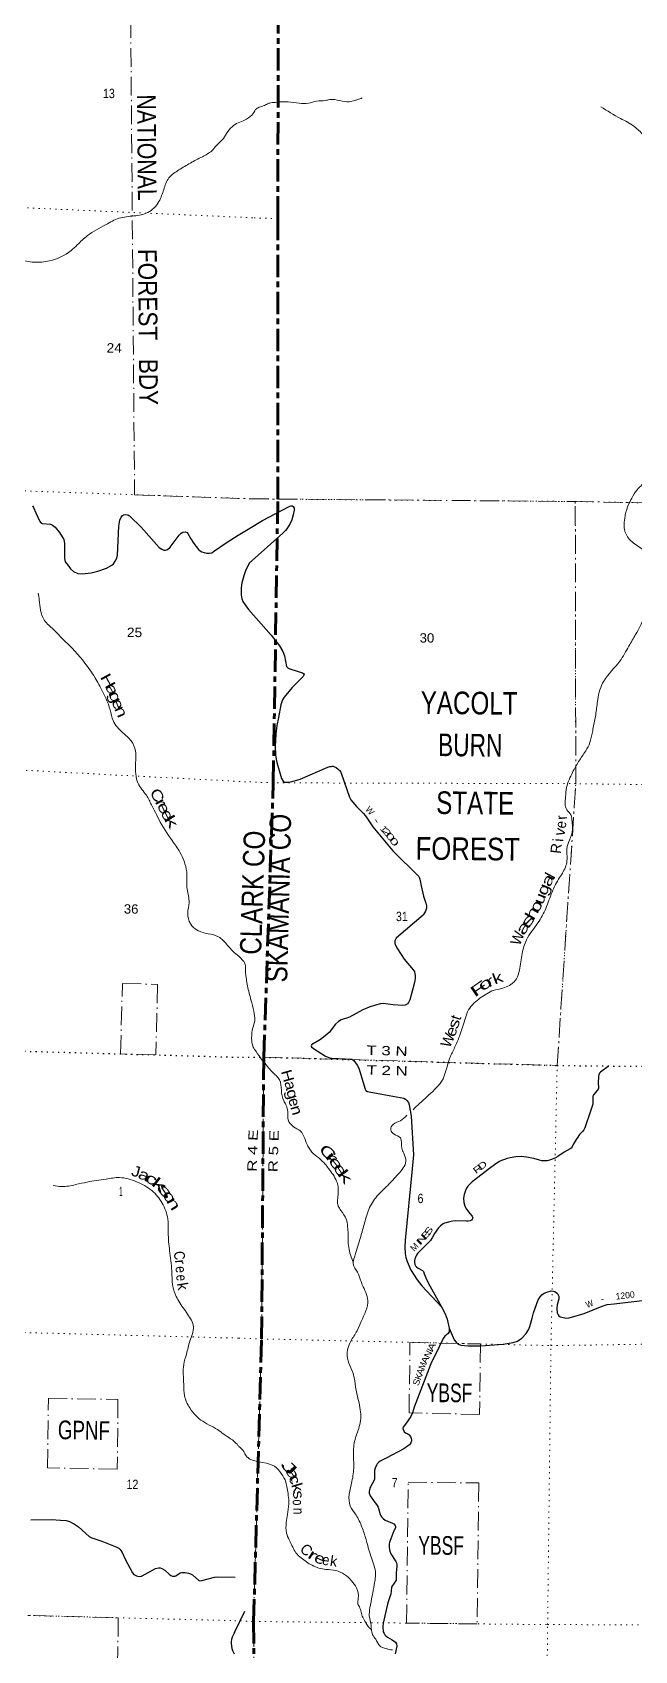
# Model space of a CAD drawing. Header units: feet. Extents: x -481249 to -254670, y -730376 to -544252.
# Drawn here: x -323803 to -312532, y -669920 to -639607 of the extents above; entities that cross this region are included whole.
import ezdxf
from ezdxf.enums import TextEntityAlignment as Align

# ---------------------------------------------------------------- set-up
doc = ezdxf.new("R2010")
doc.units = ezdxf.units.FT
doc.header["$LTSCALE"] = 70
for name, pattern in [('DOT_DASHED', [7.7, 5, -1.2, 0.3, -1.2]), ('DOTTED', [1.5, 0.3, -1.2]), ('LONG_DASH_SHORT_DASH', [9.9, 6, -1.2, 1.5, -1.2])]:
    doc.linetypes.add(name, pattern=pattern)
for name, color, linetype, lineweight in [('11', 7, 'LONG_DASH_SHORT_DASH', 60), ('29', 7, 'Continuous', 25), ('39', 7, 'Continuous', 13), ('41', 7, 'Continuous', 13), ('44', 7, 'DOT_DASHED', 13), ('6', 7, 'DOTTED', 25), ('7', 7, 'DOTTED', 13)]:
    doc.layers.add(name, color=color, linetype=linetype, lineweight=lineweight)
doc.layers.add('12', color=7, linetype='Continuous')
doc.layers.add('30', color=7, linetype='Continuous')

msp = doc.modelspace()

# ---------------------------------------------------------------- linework, layer by layer
at = {"layer": '11'}
msp.add_lwpolyline([(-319641.43, -683962.72), (-319626.52, -679952.84), (-319631.01, -674639.32), (-319662.13, -669373.55), (-319514.74, -664080.04), (-319471.65, -658803.22), (-319294.19, -653664.43), (-319210.59, -648350.04), (-319207.82, -643094.74), (-319203.18, -638320.79)], dxfattribs=at)
at = {"layer": '29'}
msp.add_line((-320019.92, -669580.97), (-319827.87, -669183), dxfattribs=at)
for points in [[(-323803.75, -648477.95), (-323783.26, -648504.07), (-323736.31, -648608.15), (-323666.78, -648766.02), (-323645.41, -648791.68), (-323618.18, -648807.95), (-323463.75, -648821.61), (-323426.13, -648837.44), (-323376.12, -648877.21), (-323296.6, -648973.42), (-323217.12, -649103.96), (-323199.8, -649179.77), (-323202.74, -649461.18), (-323191.25, -649521.9), (-323133.55, -649592.47), (-323092.94, -649654.48), (-323030.96, -649707.94), (-322951.9, -649742.92), (-322872.81, -649750.7), (-322700.69, -649727.98), (-322575.74, -649697.24), (-322413.31, -649641.65), (-322316.25, -649584.52), (-322286.14, -649563.6), (-322250.88, -649513.35), (-322219.89, -649458.83), (-322207.89, -649399.16), (-322186.21, -648858.53), (-322165.39, -648743.56), (-322142.95, -648686.9), (-322115.57, -648654.06), (-322095.93, -648641.99), (-322054.26, -648636.64), (-322014.72, -648644.13), (-321985.23, -648659.76), (-321765.11, -648876.47), (-321429.13, -649253.55), (-321382.59, -649288.23), (-321344.71, -649303.8), (-321311.58, -649304.87), (-321276.32, -649290.97), (-321225.19, -649248.58), (-321055.74, -649022.86), (-321016.65, -648986.26), (-320989.93, -648970.22), (-320935.97, -648960.1), (-320907.65, -648973.43), (-320891.62, -648995.88), (-320836.44, -649091.21), (-320780.49, -649184.05), (-320695, -649290.97), (-320660.81, -649320.9), (-320630.96, -649335.58), (-320545.4, -649359.39), (-320489.83, -649363.67), (-320444.67, -649352.88), (-320410.75, -649333.73), (-320159.4, -649154.49), (-319949.95, -649028.12), (-319735.37, -648895.86)], [(-319735.37, -648895.86), (-319498, -648748.94), (-318998.37, -648485.55), (-318965.21, -648474), (-318938.07, -648473.95), (-318919.49, -648489.54), (-318905.61, -648520.36), (-318905.22, -648556.12), (-318919.52, -648641.02), (-318947.35, -648736.15), (-318980.06, -648806.09), (-319037.8, -648905.54), (-319065.63, -648940.35), (-319113.26, -648988.02), (-319744.34, -649547.63)], [(-319744.34, -649547.63), (-319812.34, -649690.83), (-319847.92, -649788.74), (-319882.87, -649919.63), (-319892.92, -650013.99), (-319897.83, -650142.02), (-319883.93, -650220.06), (-319862.56, -650269.25), (-319809.13, -650350.5), (-319756.32, -650418.44)], [(-319756.32, -650418.44), (-319334.5, -650896.06), (-319180.42, -651097.15), (-319114.1, -651205.85), (-319087.66, -651282.78), (-319047.36, -651486.54), (-319013.44, -651517.14), (-318968.48, -651537.22), (-318749.06, -651600.67), (-318729.88, -651615.22), (-318718.91, -651635.48), (-318721.23, -651649.4), (-318733.43, -651673.2), (-318939.46, -651878.77), (-319091.14, -652061.26), (-319120.13, -652111.23), (-319153.75, -652202.81), (-319199.16, -652443.2), (-319227.97, -652590.31), (-319245.54, -652754.22), (-319258.12, -652984.77), (-319253.48, -653137.92), (-319243.04, -653222.61), (-319229.49, -653281.66), (-319138.68, -653582.27), (-319108.45, -653632.26), (-319087.66, -653649.56), (-319038.95, -653654.2), (-319001.85, -653651.88), (-318944.19, -653639.68), (-318790.51, -653592.66), (-318273.18, -653371.31), (-318251.87, -653363.87), (-318234.2, -653359.52), (-318214.19, -653356.9), (-318194.77, -653354.88), (-318176.5, -653355.16), (-318162.3, -653357.2), (-318147.51, -653361.55), (-318132.7, -653367.93), (-318118.52, -653376.05), (-318071.85, -653412.89), (-318055.62, -653431.45), (-318029.05, -653467.51), (-318021.69, -653481.63), (-317865.45, -653932.67), (-317839.94, -653984.88), (-317808.63, -654028.97), (-317735.28, -654110.31), (-317612.93, -654234.01), (-317569.42, -654284.07), (-317428.41, -654487.07), (-317057.29, -654936.07), (-316572.73, -655418.86), (-316563.5, -655432.5), (-316549.59, -655469.62), (-316529.33, -655596.6), (-316484.29, -655788.42), (-316440.58, -655917.46), (-316428.97, -655970.56), (-316428.99, -656010.28), (-316447.54, -656065.97), (-316480.01, -656128.62), (-316490.45, -656143.7), (-316524.68, -656175.76), (-316943.27, -656530.59), (-316994.53, -656572.98), (-317021.55, -656624.02), (-317016.91, -656672.75), (-316981.34, -656755.73), (-316901.23, -656880.46)], [(-316901.23, -656880.46), (-316844.61, -656968.61), (-316673.43, -657168.59), (-316653.95, -657200.65), (-316644.67, -657237.78), (-316637.71, -657279.54), (-316639.57, -657327.98), (-316649.31, -657404.85), (-316736.44, -657727.49), (-316760.63, -657776.11), (-316783.82, -657803.95), (-316823.25, -657829.48), (-316869.62, -657833.28), (-317051.92, -657825.27), (-317237.74, -657799.1), (-317287.09, -657801.63), (-317380.87, -657826.44), (-317500.46, -657866.6), (-317617.93, -657916.79), (-317866.18, -658050.85), (-318022.08, -658105.81), (-318072.14, -658136.93), (-318128.41, -658182.44), (-318250.9, -658338.68), (-318322.62, -658403.77), (-318408.87, -658471.71), (-318581.97, -658570.18), (-318585.84, -658590.57), (-318581.2, -658611.45), (-318541.7, -658639.63), (-318319.13, -658783.16), (-318253.45, -658811.42), (-318207.81, -658822.61), (-317827.05, -658841.51), (-317785.72, -658864.37), (-317753.25, -658906.14), (-317725.42, -658950.23), (-317695.21, -659012.15), (-317577.18, -659400.71), (-317559.6, -659427.07), (-317531.77, -659445.63), (-317502.42, -659455.27), (-317262.75, -659493.23), (-316851.72, -659572.9), (-316819.78, -659591.82), (-316791.94, -659615.02), (-316766.43, -659649.83), (-316750.66, -659694.44), (-316714.27, -659910.01), (-316667.26, -660630.81), (-316696.34, -660894.31), (-316824.14, -662230.43), (-316831.65, -662359.98), (-316826.84, -662482.78), (-316815.41, -662557.21), (-316796.58, -662610.65), (-316727, -662777.72), (-316601.77, -662972.64), (-316513.2, -663083.77), (-316144.9, -663477.31)], [(-313024.12, -658976.42), (-313144.14, -659066.95), (-313169.17, -659086.16), (-313187.29, -659104.28), (-313203.28, -659132.01), (-313208.08, -659160.79), (-313212.35, -659288.75), (-313208.61, -659368.74), (-313209.67, -659385.8), (-313216.61, -659403.91), (-313233.12, -659428.45), (-313301.87, -659506.28), (-313308.26, -659518.02), (-313311.45, -659535.09), (-313314.66, -659578.79), (-313314.65, -659682.24), (-313318.93, -659702.48), (-313357.29, -659813.38), (-313466, -660125.84), (-313485.19, -660163.14), (-313509.7, -660196.22), (-313561.93, -660252.71), (-313596.57, -660298.58), (-313625.87, -660342.28), (-313681.29, -660440.39), (-313702.08, -660479.86), (-313721.27, -660506.52), (-313740.98, -660521.43), (-313851.82, -660581.14), (-313965.87, -660661.14), (-314013.82, -660687.77), (-314084.18, -660718.72), (-314125.74, -660733.65), (-314167.29, -660743.22), (-314222.73, -660746.45), (-314247.77, -660746.45), (-314269.61, -660743.22), (-314312.78, -660732.58), (-314418.82, -660700.57), (-314456.66, -660692.06), (-314552.58, -660675), (-314606.94, -660667.54), (-314657.55, -660666.45), (-314754.56, -660670.73), (-314862.18, -660687.77), (-314914.43, -660700.59), (-314968.78, -660717.65), (-315022.07, -660738.98), (-315062.55, -660760.29), (-315110, -660789.09), (-315220.29, -660871.18), (-315574.13, -661139.9), (-315651.43, -661216.69), (-315679.14, -661255.08), (-315697.76, -661297.72), (-315723.9, -661376.64), (-315731.86, -661442.74), (-315726.04, -661528.06), (-315706.29, -661592.02), (-315677.01, -661647.49), (-315616.76, -661732.78)], [(-315616.76, -661732.78), (-315573.63, -661779.7), (-315562.45, -661809.56), (-315563.51, -661825.55), (-315569.37, -661839.42), (-315584.83, -661857.54), (-315607.74, -661869.28), (-315646.65, -661872.47), (-315680.21, -661873.54), (-315886.45, -661870.34), (-315931.74, -661873.54), (-315993.57, -661885.27), (-316059.63, -661903.4), (-316088.43, -661914.06), (-316116.14, -661927.92), (-316141.72, -661944.98), (-316166.21, -661963.11), (-316199.27, -661997.23), (-316275.03, -662104.73), (-316319.69, -662189.18), (-316354.34, -662240.36), (-316409.21, -662295.81), (-316592.53, -662483.49), (-316614.93, -662512.27), (-316629.31, -662536.8), (-316647.95, -662585.86), (-316651.17, -662611.44), (-316651.7, -662643.43), (-316643.69, -662683.96), (-316629.86, -662710.61), (-316615.46, -662729.81), (-316584, -662756.47), (-316498.74, -662799.12), (-316482.78, -662816.18), (-316468.9, -662858.84), (-316422, -662982.53), (-316362.32, -663084.9), (-316144.9, -663477.31), (-316076.69, -663613.81), (-316039.41, -663709.77), (-316003.17, -663880.38), (-316001.04, -663918.77), (-316004.21, -663946.5), (-316020.22, -663976.35), (-316085.21, -664031.81), (-316116.14, -664072.32), (-316187.53, -664228.02)], [(-314450.22, -663694.71), (-314423.52, -663591.85), (-314334.87, -663350.35), (-314302.28, -663294.01), (-314269.81, -663252.24), (-314226.91, -663223.24), (-314172.52, -663203.44), (-314093.55, -663182.63), (-314048.33, -663186.12), (-314023.8, -663192.31), (-313977.59, -663229.04), (-313948, -663282.97), (-313948.6, -663327.66), (-313982.37, -663444.12), (-313990.35, -663513.29), (-313982.25, -663590.38), (-313962.69, -663631.79), (-313950.92, -663647.88), (-313926.43, -663667.62), (-313838.44, -663688.48), (-313797.86, -663689.64), (-313756.1, -663683.99), (-313475.22, -663605.1), (-313140.58, -663465.87), (-313046.44, -663439.04), (-312916.77, -663421.17), (-312228.68, -663339.68)], [(-316003.17, -663880.38), (-315928.08, -664057.11), (-315907.17, -664096.87), (-315870.06, -664143.27), (-315828.31, -664178.08), (-315781.93, -664198.96), (-315647.42, -664210.57), (-315415.5, -664210.57), (-314992.67, -664178.12), (-314803.23, -664147.92), (-314724.37, -664120.07), (-314642.7, -664065.45), (-314562.03, -663980.85), (-314520.28, -663911.24), (-314490.56, -663850.09), (-314450.22, -663694.71)], [(-316187.53, -664228.02), (-316344.22, -664550.04), (-316655.43, -665360.46), (-316689.53, -665467.09), (-316719.38, -665531.07), (-316821.69, -665676.09), (-316864.32, -665731.54), (-316870.18, -665745.41), (-316868.59, -665761.4), (-316853.67, -665804.05), (-316845.67, -665821.12), (-316821.69, -665838.17), (-316774.26, -665859.51), (-316753.48, -665876.56), (-316726.3, -665911.76), (-316710.85, -665949.07), (-316707.12, -665968.27), (-316709.25, -665991.73), (-316719.38, -666025.85), (-316732.69, -666047.18), (-316746.55, -666064.24), (-316779.59, -666091.97), (-316851.54, -666136.75), (-317184.06, -666311.63), (-317294.91, -666371.34), (-317318.36, -666389.47), (-317337.54, -666407.6), (-317350.33, -666423.6), (-317363.12, -666448.12), (-317387.63, -666504.64), (-317397.22, -666546.22), (-317400.42, -666605.94), (-317398.29, -666682.72), (-317401.48, -666708.31), (-317411.08, -666739.23), (-317444.12, -666793.61)], [(-317444.12, -666793.61), (-317479.82, -666862.93), (-317496.35, -666909.85), (-317502.2, -666939.7), (-317500.07, -666969.56), (-317489.41, -667002.62), (-317479.3, -667020.75), (-317419.62, -667106.05), (-317351.39, -667203.08), (-317334.35, -667234.01), (-317292.23, -667368.36), (-317278.93, -667396.1), (-317264.52, -667421.68), (-317238.94, -667447.27), (-317202.2, -667472.87), (-317061.51, -667532.59), (-317039.64, -667547.51), (-317014.06, -667573.1), (-317006.09, -667596.57), (-317009.8, -667618.95), (-317035.93, -667673.34), (-317095.62, -667826.9), (-317118.51, -667886.61), (-317127.04, -667926.07), (-317125.46, -667980.45), (-317119.57, -668024.17), (-317112.11, -668058.29), (-317091.35, -668108.41), (-317001.83, -668249.17), (-316990.08, -668273.69), (-316983.68, -668297.15), (-316980.51, -668338.74), (-316993.3, -668466.7), (-316993.3, -668581.86), (-316995.93, -668598.93), (-317004.46, -668615.99), (-317031.67, -668654.38), (-317078, -668716.23), (-317082.83, -668735.42), (-317095.05, -668859.12), (-317104.14, -668893.24), (-317146.77, -669008.4), (-317158.46, -669051.06), (-317236.3, -669405.08), (-317244.26, -669466.93), (-317244.79, -669505.32), (-317240.56, -669537.3), (-317235.2, -669565.03), (-317220.27, -669601.29), (-317208.55, -669622.62), (-317189.41, -669643.94), (-317159.52, -669666.34), (-317070.04, -669716.45)], [(-323829.58, -667468.71), (-323448.16, -667465.48), (-323274.67, -667472.86), (-323169.95, -667481.41), (-323107.73, -667501.18), (-323013.93, -667549.84), (-322941.27, -667600.11), (-322738.23, -667782.91), (-322692.84, -667807.61), (-322503.54, -667871.1), (-322224.23, -667980.71), (-322187.9, -667997.82), (-322167.52, -668018.93), (-322128.06, -668070.52), (-322057.42, -668218.5), (-321930.17, -668460.65), (-321902.59, -668490.69), (-321853.43, -668518.49), (-321804.27, -668531.32), (-321762.97, -668525.53), (-321608.67, -668443.7), (-321496.52, -668383.77), (-321442.51, -668370.23), (-321411.03, -668370.94), (-321378.97, -668381.64), (-321326.94, -668409.58), (-321242.37, -668490.16), (-321210.14, -668512.07), (-321180.21, -668522.76), (-321139.61, -668524.9), (-321120.58, -668519.67), (-321034.89, -668465.03), (-321008.83, -668456.68), (-320945.12, -668456.48), (-320878.87, -668467.17), (-320842.73, -668479.43), (-320808.34, -668501.38), (-320690.91, -668606.01), (-320670.5, -668609.37), (-320629.9, -668607.23), (-320392.67, -668545.22), (-320342.26, -668539.71), (-320005.66, -668544.51)], [(-320019.92, -669580.97), (-320064.49, -669669.88), (-320078.41, -669709.36), (-320083.64, -669749.42), (-320080.74, -669788.33), (-320071.45, -669881.22), (-320059.84, -669916.06), (-320025.43, -669981.6)], [(-317070.04, -669716.45), (-317006.06, -669762.31), (-316985.81, -669792.17), (-316980.48, -669839.09), (-317010.32, -669979.84)]]:
    msp.add_lwpolyline(points, dxfattribs=at)
at = {"layer": '39'}
msp.add_arc((-319966.17, -657105.91), 150.53, 353.43326, 37.84979, dxfattribs=at)
for points in [[(-329110.22, -642955.75), (-328933.95, -642916.03), (-328656.19, -642948.93), (-328545.27, -643072.31), (-328273.82, -643139.21), (-327936.23, -643192.77), (-327668.85, -643267.65), (-327338.26, -643433.36), (-327045.3, -643556.6), (-326734.56, -643704.07), (-326319.7, -643840.58), (-326026.54, -643941.77), (-325723.23, -644025.04), (-325554.94, -643996.7), (-325420.2, -643915.92), (-325202.37, -643940.2), (-324978.6, -643970.55), (-324707.98, -643907.19), (-324472.94, -643795.37), (-324328.74, -643776.81), (-324049.43, -643859.83), (-323771.83, -643910.77), (-323481.57, -643887.69), (-323079.76, -643693.42), (-322964.8, -643588.39), (-322773.21, -643414.01), (-322425.3, -643207.16), (-322184.2, -643089.39), (-321901.74, -643044.19), (-321643.12, -642980.71), (-321435.24, -642774.44), (-321345.22, -642548.91), (-321247.28, -642333.49), (-321061.9, -642183.09), (-320846.71, -642055.04), (-320621.6, -641935.11), (-320446.58, -641824.68), (-320353.63, -641719.43), (-320250.72, -641620.28), (-320167.62, -641498.89), (-320066.5, -641375.69), (-319949.81, -641300.73), (-319831.35, -641251.85), (-319698.46, -641155.02), (-319626.13, -641051.84)], [(-319628.11, -641053.42), (-319559.65, -641009.69), (-319457.12, -640974.94), (-319380.55, -640935.85), (-319296.28, -640920.91), (-319151.99, -640908.75), (-319015.89, -640910.51), (-318807.96, -640931.25), (-318633.85, -640935.51), (-318485.2, -640895.35), (-318316.89, -640883.5), (-318238.58, -640864.48), (-318048.66, -640884.98), (-317874.76, -640905.28), (-317770.37, -640882.58), (-317714.1, -640865.27), (-317631.63, -640834.27)], [(-315203.87, -657559.78), (-314742.61, -657337.28), (-314686.51, -657175.65), (-314634.47, -656861.65), (-314557.17, -656608.1), (-314340.88, -656286.21), (-314193.3, -656015.54), (-314077.32, -655710.38), (-313935.72, -655437.62), (-313868.29, -655330.27), (-313795.21, -655092.7), (-313800.77, -654900.21), (-313752.69, -654740.49), (-313692.1, -654540.84), (-313702.17, -654388.38), (-313720.71, -654271.89), (-313801.47, -654168.62), (-313824.49, -653931.82), (-313804.2, -653753.69), (-313692.48, -653468.53), (-313579.79, -653265.55), (-313447.14, -653066.83), (-313369.07, -652909.51), (-313322.59, -652717.69), (-313275.52, -652479.79), (-313238.39, -652235.74), (-313222.7, -652103.66), (-313108.2, -651758.4), (-312809.18, -651385.47), (-312639.44, -651103.05), (-312512.56, -650886.23), (-312426.46, -650727), (-312301, -650464.06), (-312189.79, -650218.97), (-312176.17, -650092.87), (-312159.83, -649752.35), (-312166.23, -649625.99), (-312244.07, -649450.61), (-312370.34, -649304.66), (-312584.52, -649145.54), (-312714.22, -648955.45), (-312710.6, -648670.89), (-312689.39, -648576.96), (-312586.2, -648333.77), (-312486.11, -648176.73), (-312291.62, -647994.85), (-312018.15, -647741.85), (-311920.6, -647626.86), (-311753.19, -647370.48), (-311452.65, -647035.64), (-311354.49, -646872.56), (-311236.91, -646599.5), (-311199.56, -646495.76), (-311210.89, -646285.15), (-311301.7, -646027.42), (-311321.08, -645977.06), (-311278.81, -645801.23), (-311153.88, -645580.37), (-310981.13, -645376.17), (-310676.95, -645069.44), (-310396.83, -644766.42), (-310251.2, -644333.37), (-309845.92, -643947.78), (-309606.42, -643690.33), (-309586.92, -643415.99), (-309657.34, -643286.8), (-309709.61, -643304.16), (-309942.1, -643325.19), (-310116.28, -643326.94), (-310419.83, -643268.89), (-310901.22, -643028.14), (-311289.82, -642732.47), (-311475.17, -642509.59), (-311663.97, -642244.57), (-311966.46, -641946.01), (-312367.58, -641531.92), (-312541.65, -641367.32), (-312798.01, -641219.68), (-313163.57, -641000.47)], [(-323693.11, -650109.75), (-323674.29, -650242.2), (-323651.91, -650424.79), (-323575.66, -650621.96), (-323411.12, -650789.97), (-323274.34, -650929.64), (-323074.07, -651128.08), (-322874.06, -651354.57), (-322676.41, -651623.12), (-322520.76, -651889.23), (-322348.37, -652297.8), (-322292.15, -652498.77), (-322116.1, -652721), (-321953.48, -652878.98), (-321873.15, -653068.17), (-321873.69, -653352.72), (-321866.97, -653497.08), (-321824.54, -653673.86), (-321670.51, -653897.87), (-321572.11, -654079.23), (-321520.94, -654173.94), (-321438.47, -654347.13), (-321185.99, -654746.49), (-321041.9, -654964.39), (-320965.4, -655133.51), (-320915.18, -655334.42), (-320906.02, -655653.14), (-320870.27, -655906), (-320896.02, -656102.12), (-320839.89, -656313.11), (-320726.83, -656420.48), (-320513.42, -656490.8), (-320317.9, -656548.91), (-320167.11, -656688.73), (-320018.49, -656846.56), (-319915.29, -656937.79), (-319847.31, -657013.55)], [(-317800.66, -662644.75), (-317883.45, -662367.47), (-317893.58, -662219.01), (-317902.4, -661968.36), (-317930.79, -661839.71), (-318028.78, -661674.09), (-318079.78, -661591.25), (-318090.36, -661478.87), (-318081.17, -661228.45), (-318109.87, -661123.85), (-318259.03, -660889.42), (-318412.98, -660717.05), (-318541.75, -660611.16), (-318646.08, -660471.5), (-318704.29, -660326.44), (-318790.57, -660185.01), (-318915.67, -660105.22), (-319016.12, -659975.64), (-319022.57, -659853.3), (-319058.62, -659696.49), (-319099.73, -659623.8), (-319143.22, -659422.8), (-319178.8, -659229.93), (-319316.97, -659075.81), (-319401.81, -658978.5), (-319506.34, -658854.88), (-319614.46, -658699.14), (-319669.43, -658614.25), (-319699.32, -658445.5), (-319676.83, -658251.37), (-319641.05, -658113.54), (-319660.9, -657942.91), (-319712.26, -657731.79), (-319754.23, -657568.89), (-319782.55, -657434.24), (-319802.96, -657307.7), (-319815.62, -657201.31), (-319816.63, -657123.13)], [(-316678.9, -659787.91), (-316557.98, -659672.81), (-316274.38, -659409.92), (-316144.31, -659257.27), (-315990.54, -658814.31), (-315900.05, -658625.07), (-315809.21, -658407.78), (-315711.29, -658106.4), (-315657.29, -657952.76), (-315450.07, -657714.93), (-315203.87, -657559.78)], [(-317063.86, -669907.53), (-317178.28, -669882.81), (-317305.67, -669825.04), (-317378.25, -669707.84), (-317439.12, -669614.85), (-317463.08, -669452.19), (-317496.86, -669275.37), (-317484.82, -669115.18), (-317443.98, -668895.24), (-317403.25, -668683.31), (-317384.13, -668439.03), (-317470.51, -668147.28), (-317558.63, -667835.47), (-317635.78, -667605.97), (-317745.01, -667380.07), (-317852.98, -667212.31), (-317823.13, -666753.71), (-317787.43, -666465.55), (-317794.28, -666216.93), (-317754.58, -665928.82), (-317666.98, -665651.35), (-317680.84, -665324.47), (-317754.51, -664978.77), (-317793.72, -664755.78), (-317911.27, -664397.49), (-317845.76, -664125.75), (-317727.17, -663930.86), (-317648.82, -663751.49), (-317525.71, -663358.24), (-317628.1, -663066.28), (-317659.05, -662981.7), (-317719.21, -662832.6), (-317799.29, -662675.22), (-317775.69, -662551.26), (-317748.52, -662461.42), (-317650.35, -662139.99), (-317576.88, -661872.37), (-317475.13, -661585.06), (-317306.05, -661354.76), (-317156.07, -661210.39), (-316953.09, -660990.54), (-316813.95, -660753.83), (-316854.05, -660600.98), (-316886.9, -660508.36), (-316916.48, -660315.56), (-317033.68, -660243.89), (-317096.71, -660162.9), (-317051.38, -660061.26), (-316912.38, -659992.92), (-316792.25, -659892.08)], [(-323416.02, -661204.37), (-323256.18, -661226.04), (-322993.82, -661190.66), (-322775.35, -661142.8), (-322424.78, -661086.27), (-322170.48, -661058.82), (-321855.11, -661136.2), (-321570.53, -661301.43), (-321374.6, -661537.9), (-321269.18, -661829.55), (-321261.49, -662088.14), (-321234.54, -662431.09), (-321193.86, -662804.23), (-321166.79, -663133.16), (-321062.91, -663372.69), (-320897.07, -663618.87), (-320789.13, -663852.43), (-320853.52, -664118.3), (-320919.72, -664364.1), (-320969.48, -664559.98), (-320970.77, -664928.69), (-320954.7, -665145.28), (-320856.73, -665374.73), (-320738.02, -665522.23), (-320614.9, -665623.69), (-320453.69, -665715.52), (-320304.42, -665801.22), (-320193.16, -665886.52), (-320059.92, -665974.06), (-319971.67, -666054.27)], [(-317458.53, -669526.69), (-317501.57, -669487.77), (-317556.67, -669412.9), (-317607.51, -669318.03), (-317646.34, -669223.33), (-317673.09, -669122.76), (-317712.07, -669040.08), (-317704.8, -668939.96), (-317738.35, -668745.1), (-317828.71, -668609.64), (-317961.34, -668491.67), (-318124.6, -668421.41), (-318308.46, -668396.97), (-318440.31, -668375.22), (-318565.74, -668321.48), (-318673.03, -668257.95), (-318774.17, -668182.48), (-318871.07, -668089.02), (-318929.77, -667982.03), (-318998.11, -667846.86), (-319046.52, -667717.95), (-319052, -667519.45), (-319028.08, -667369.44), (-319005.54, -667171.3), (-319013.51, -667010.85), (-319033.87, -666880.31), (-319058.41, -666763.74), (-319144.46, -666604.28), (-319274.83, -666466.3), (-319828.38, -666232.63), (-319845.83, -666188.3), (-319938.73, -666094.9), (-319971.67, -666054.27)]]:
    msp.add_spline(points, degree=3, dxfattribs=at)
at = {"layer": '44'}
msp.add_line((-319727.78, -648344.03), (-313641.96, -648394.23), dxfattribs=at)
for points in [[(-321972.13, -638282.58), (-321891.24, -648266.96), (-319727.78, -648344.03)], [(-313641.96, -648394.23), (-308272.31, -648501.98), (-303076.12, -648553.36), (-300601.37, -648560.8), (-300628.68, -645966.43), (-298181.72, -645989.27)], [(-313980.5, -658958.64), (-313633.1, -653679.75), (-313641.96, -648394.23)], [(-319646.6, -672001.6), (-319662.13, -669373.55), (-319514.74, -664080.04), (-319471.65, -658803.22), (-313980.5, -658958.64)], [(-324924.59, -674464.98), (-324833.95, -669237.64), (-322194.7, -669304.09), (-322240.47, -671943.77)]]:
    msp.add_lwpolyline(points, dxfattribs=at)
for points in [[(-322118.91, -657422.15), (-321459.17, -657440.75), (-321492.97, -658760.33), (-322152.7, -658741.73)], [(-316736.74, -664144.86), (-315417.01, -664175.66), (-315432.79, -665495.64), (-316752.52, -665464.85)], [(-323502.08, -665193), (-322201.49, -665214.64), (-322213.79, -666519.88), (-323521.49, -666495.95)], [(-316768.05, -666764.62), (-315448.13, -666778.86), (-315479.68, -669418.68), (-316799.6, -669404.44)]]:
    msp.add_lwpolyline(points, close=True, dxfattribs=at)
at = {"layer": '6'}
for points in [[(-351853.26, -658127.47), (-350973.58, -658092.43), (-348570.19, -658213.25), (-345770.5, -658083.62), (-340485.59, -658320.14), (-335345.31, -658400.86), (-330059.35, -658519.16), (-324791.66, -658667.32), (-319871.69, -658806.04)], [(-319871.69, -658806.04), (-319471.65, -658803.22), (-313980.5, -658958.64), (-308862.34, -659007.01), (-303528.11, -659066.19), (-301390.37, -659085.91), (-298217.93, -659127.07), (-293015.01, -659122.42), (-287888.05, -659368.59)]]:
    msp.add_lwpolyline(points, dxfattribs=at)
at = {"layer": '7'}
msp.add_line((-319655.37, -643080.59), (-319207.82, -643094.74), dxfattribs=at)
for points in [[(-351616.63, -642489.64), (-350752.54, -642510.09), (-345555.71, -642529.28), (-340353.09, -642572.57), (-335039.47, -642729.22), (-329859.37, -642830.39), (-324526.67, -642867), (-319655.37, -643080.59)], [(-319727.77, -648343.33), (-324560.02, -648175.08), (-329891.72, -648026.27), (-332548.83, -648093.22), (-335203.89, -647929.75), (-340458.24, -647855.87), (-345746.3, -647747.58), (-350792.74, -647687.85), (-351695.02, -647670.52)], [(-319727.77, -648343.33), (-319210.59, -648350.04), (-313641.96, -648394.23), (-308272.31, -648501.98), (-303076.12, -648553.36), (-298177.74, -648568.81), (-292952.08, -648664.67), (-287758.3, -648889.23)], [(-314193.27, -672645.08), (-314159.75, -669432.92), (-314097.29, -664206.45), (-313980.5, -658958.64), (-313633.1, -653679.75), (-313641.96, -648394.23)], [(-351774.79, -652942.14), (-350819.86, -652969.94), (-345742.55, -652933.8), (-340435, -653098.4), (-335208.65, -653171.99), (-329950.58, -653277.98), (-324656.58, -653392.34), (-319800.7, -653644.78)], [(-287823.28, -654137.56), (-292960.43, -653885.83), (-298180.59, -653830.13), (-303313.61, -653847.71), (-308497.18, -653748.39), (-313633.1, -653679.75), (-319294.19, -653664.43), (-319800.7, -653644.78)], [(-319944.05, -664066.2), (-324814.69, -663939.43), (-330084.85, -663843.35), (-335438.82, -663724.36), (-340696.92, -663622.39), (-345942.99, -663516.53), (-351077.48, -663459.91), (-351933.97, -663461.66)], [(-319944.05, -664066.2), (-319514.74, -664080.04), (-314097.29, -664206.45), (-308829.4, -664130.49), (-303589.84, -664234.54), (-298312.81, -664226.84), (-293119.19, -664165.95), (-290567.46, -664217.1), (-289669.08, -664268.05)], [(-352013.31, -668704.46), (-351144.42, -668721.56), (-346010.63, -668856.32), (-340710.76, -668984.78), (-335495.91, -669002.14), (-330131.52, -669075.14), (-324833.95, -669237.64), (-320016.86, -669358.92)], [(-320016.86, -669358.92), (-319662.13, -669373.55), (-314159.75, -669432.92), (-308906.9, -669436.93), (-303657.14, -669527.09), (-301685.57, -669390.32), (-300956.73, -669377.73), (-298344.25, -669531.88), (-297968.08, -669537.06)]]:
    msp.add_lwpolyline(points, dxfattribs=at)

# ---------------------------------------------------------------- texts
at = {"layer": '12', "width": 0.85}
for s, rotation, p in [('SKAMANIA CO', 88.599, (-319035.6, -657406.74)), ('CLARK CO', 88.099, (-319521.69, -656889.04))]:
    msp.add_text(s, height=400, rotation=rotation, dxfattribs=at).set_placement(p)
at = {"layer": '30'}
for s, rotation, p in [('W', 310.996, (-317529.78, -654222.98)), ('M', 45.673, (-316610.62, -662401.83)), ('I', 64.053, (-316309.79, -664317.09)), ('M', 68.993, (-316446.68, -664605.36))]:
    msp.add_text(s, height=120, rotation=rotation, dxfattribs=at).set_placement(p, align=Align.CENTER)
for s, rotation, width, p in [('-', 304.785, 1.75, (-317402.9, -654406.63)), ('1', 309.575, 1.1, (-317272.69, -654565.6)), ('2', 309.575, 1.85, (-317216.45, -654627.05)), ('0', 309.575, 1.95, (-317149.16, -654714.08)), ('0', 309.575, 1.95, (-317079.14, -654804.4)), ('R', 37.214, 1.45, (-315433.69, -660945.35)), ('D', 37.214, 1.45, (-315343.39, -660876.77)), ('E', 47.301, 1.75, (-316396.24, -662166.85)), ('S', 54.946, 1.5, (-316337.5, -662090.41)), ('I', 45.673, 1.45, (-316524.46, -662311.35)), ('N', 45.673, 1.65, (-316470.65, -662251.63)), ('A', 68.993, 1.15, (-316400.16, -664494.89)), ('N', 64.053, 1.15, (-316345.38, -664392.44)), ('A', 64.053, 1.3, (-316277.58, -664253.1)), ('K', 68.993, 1.05, (-316517.12, -664808.75)), ('A', 68.993, 1.15, (-316488.23, -664714.94)), ('S', 68.993, 1.15, (-316559.06, -664914.27))]:
    msp.add_text(s, height=120, rotation=rotation, dxfattribs=dict(at, width=width)).set_placement(p, align=Align.CENTER)
msp.add_text('1200', height=120, rotation=6.754, dxfattribs=at).set_placement((-312879.12, -663346.22))
for s, rotation, width, p in [('W', 22.59, 0.9, (-313416.16, -663504.71)), ('-', 15.908, 1.15, (-313151.95, -663396.32))]:
    msp.add_text(s, height=120, rotation=rotation, dxfattribs=dict(at, width=width)).set_placement(p)
at = {"layer": '41'}
for s, rotation, width, p in [('H', 298.578, 1.45, (-322475.88, -651804.37)), ('a', 295.496, 1.45, (-322400.08, -651956.44)), ('g', 292.78, 1.4, (-322342.56, -652093.34)), ('e', 291.22, 1.25, (-322291.08, -652224.33)), ('n', 293.787, 1.4, (-322231.27, -652369.25)), ('C', 298.507, 1.3, (-321553.98, -653944.82)), ('r', 298.458, 1.6, (-321481.96, -654077.69)), ('e', 294.963, 1.35, (-321431.68, -654175.26)), ('e', 295.963, 1.35, (-321365.33, -654308.1)), ('k', 301.685, 1.75, (-321286.64, -654442.44))]:
    msp.add_text(s, height=200, rotation=rotation, dxfattribs=dict(at, width=width)).set_placement(p, align=Align.CENTER)
for s, rotation, width, p in [('e', 81.155, 0.9, (-313825.32, -654527.79)), ('v', 78.165, 1.05, (-313850.16, -654671.57)), ('l', 61.587, 1.15, (-314042.02, -655476.4)), ('g', 68.104, 1.4, (-314188.73, -655792.74)), ('a', 62.938, 1.5, (-314121.26, -655630.19)), ('o', 62.698, 1.4, (-314337.54, -656111.53)), ('u', 69.147, 1.35, (-314252.52, -655960.34)), ('s', 54.956, 1.9, (-314524.02, -656405.89)), ('h', 60.119, 1.55, (-314425.47, -656253.44)), ('a', 56.162, 1.7, (-314610.46, -656538.95)), ('F', 34.586, 1.95, (-315527.15, -657691.82)), ('o', 36.82, 1.7, (-315377.41, -657581.23)), ('r', 25.789, 1.5, (-315260.94, -657498.5)), ('k', 20.404, 1.4, (-315150.19, -657445.22)), ('s', 72.056, 1.35, (-315849.26, -658290.05)), ('e', 70.179, 1.2, (-315901.95, -658438.17)), ('H', 285.94, 1.2, (-319153.92, -659068.99)), ('a', 284.457, 1.15, (-319089.8, -659272.2)), ('g', 286.293, 1.25, (-319055.11, -659432.3)), ('e', 284.556, 1.05, (-319014.87, -659593.37)), ('n', 285.979, 1.2, (-318977.81, -659736.7)), ('C', 318.785, 1.65, (-318458.83, -660558.77)), ('r', 313.329, 2.2, (-318340.56, -660668.6)), ('e', 308.503, 1.75, (-318276.26, -660748.97)), ('e', 302.911, 1.6, (-318184.91, -660865.78)), ('J', 345.094, 1.2, (-321966.71, -661018.09)), ('a', 337.32, 1.35, (-321844.35, -661060.23)), ('c', 332.209, 1.6, (-321713.19, -661121.09)), ('k', 322.274, 1.95, (-321592.83, -661189.64)), ('k', 306.351, 1.9, (-318105.13, -660992.65)), ('s', 312.199, 2.2, (-321490.37, -661265.56)), ('o', 304.501, 1.6, (-321383.7, -661376.1)), ('n', 301.453, 1.65, (-321306.71, -661492.94)), ('C', 275.745, 0.85, (-321156.88, -662446.74)), ('e', 275.434, 0.85, (-321126.93, -662727.48)), ('e', 274.678, 0.8, (-321112.48, -662884.07)), ('k', 279.066, 1.05, (-321099.52, -663040.81)), ('J', 315.043, 2.3, (-319176.17, -666447.12)), ('a', 303.231, 1.7, (-319082.42, -666545.95)), ('c', 286.407, 1.25, (-319008.77, -666665.82)), ('k', 286.344, 1.25, (-318961.22, -666811.7)), ('o', 271.161, 0.75, (-318931.3, -667089.24)), ('s', 280.475, 1.15, (-318933.43, -666940.36)), ('n', 269.496, 0.85, (-318919.18, -667243.61)), ('r', 327.336, 1.75, (-318671.01, -668167.21)), ('e', 337.137, 1.3, (-318548.1, -668245.03)), ('e', 351.418, 0.9, (-318389.29, -668308.11))]:
    msp.add_text(s, height=200, rotation=rotation, dxfattribs=dict(at, width=width)).set_placement(p)
for s, rotation, p in [('r', 95.548, (-313797.37, -654347.64)), ('i', 85.099, (-313866.79, -654773.89)), ('R', 83.781, (-313911.76, -654999.46)), ('W', 68.455, (-314680.27, -656728.85)), ('t', 71.86, (-315796.06, -658125.4)), ('W', 66.126, (-315991.44, -658642.83)), ('r', 276.266, (-321137.51, -662605.17)), ('C', 317.223, (-318812.85, -668039.42)), ('k', 352.013, (-318242.98, -668331.08))]:
    msp.add_text(s, height=200, rotation=rotation, dxfattribs=at).set_placement(p)
at = {"layer": '44'}
for s, height, rotation, width, p in [('NATIONAL', 350, 270.464, 0.85, (-321844.53, -640770.59)), ('FOREST   BDY', 350, 270.464, 0.9, (-321825.13, -643664.1)), ('YACOLT', 423.5, 359.433, 0.8, (-316537.46, -652371.22)), ('BURN', 423.5, 359.433, 0.75, (-316211.9, -653163.54)), ('STATE', 423.5, 359.433, 0.8, (-316247.33, -654246.08)), (' FOREST', 423.5, 359.433, 0.85, (-316765.95, -655100.82)), ('YBSF', 350, 359.819, 0.7, (-316423.87, -665264.76)), ('GPNF', 350, 359, 0.75, (-323329.24, -665957.79)), ('YBSF', 350, 359.819, 0.7, (-316581.57, -668123.47))]:
    msp.add_text(s, height=height, rotation=rotation, dxfattribs=dict(at, width=width)).set_placement(p)
at = {"layer": '6', "width": 1.35}
for s, rotation, p in [('T 3 N', 358.379, (-317554.49, -658757.89)), ('T 2 N', 358.379, (-317551.59, -659128.08)), ('R 4 E', 88.022, (-319607.7, -660952.07)), ('R 5 E', 88.022, (-319216.93, -660960.7))]:
    msp.add_text(s, height=175, rotation=rotation, dxfattribs=at).set_placement(p)
at = {"layer": '7'}
for s, width, p in [('13', 0.85, (-322482.67, -640836.7)), ('24', 1.1, (-322415.56, -645603.12)), ('25', 1.1, (-322035.01, -650931.99)), ('36', 1.05, (-322092.24, -656113.17))]:
    msp.add_text(s, height=175, rotation=359.413, dxfattribs=dict(at, width=width)).set_placement(p)
for s, width, p in [('30', 1.05, (-316555.39, -651037.56)), ('31', 0.85, (-316998.75, -656254.85)), ('1', 0.4, (-322178.76, -661405.75)), ('6', 0.85, (-316594.32, -661536.9)), ('12', 0.85, (-322041.01, -666892.32)), ('7', 0.85, (-317079.57, -666862.41))]:
    msp.add_text(s, height=175, dxfattribs=dict(at, width=width)).set_placement(p)

doc.saveas('drawing.dxf')
